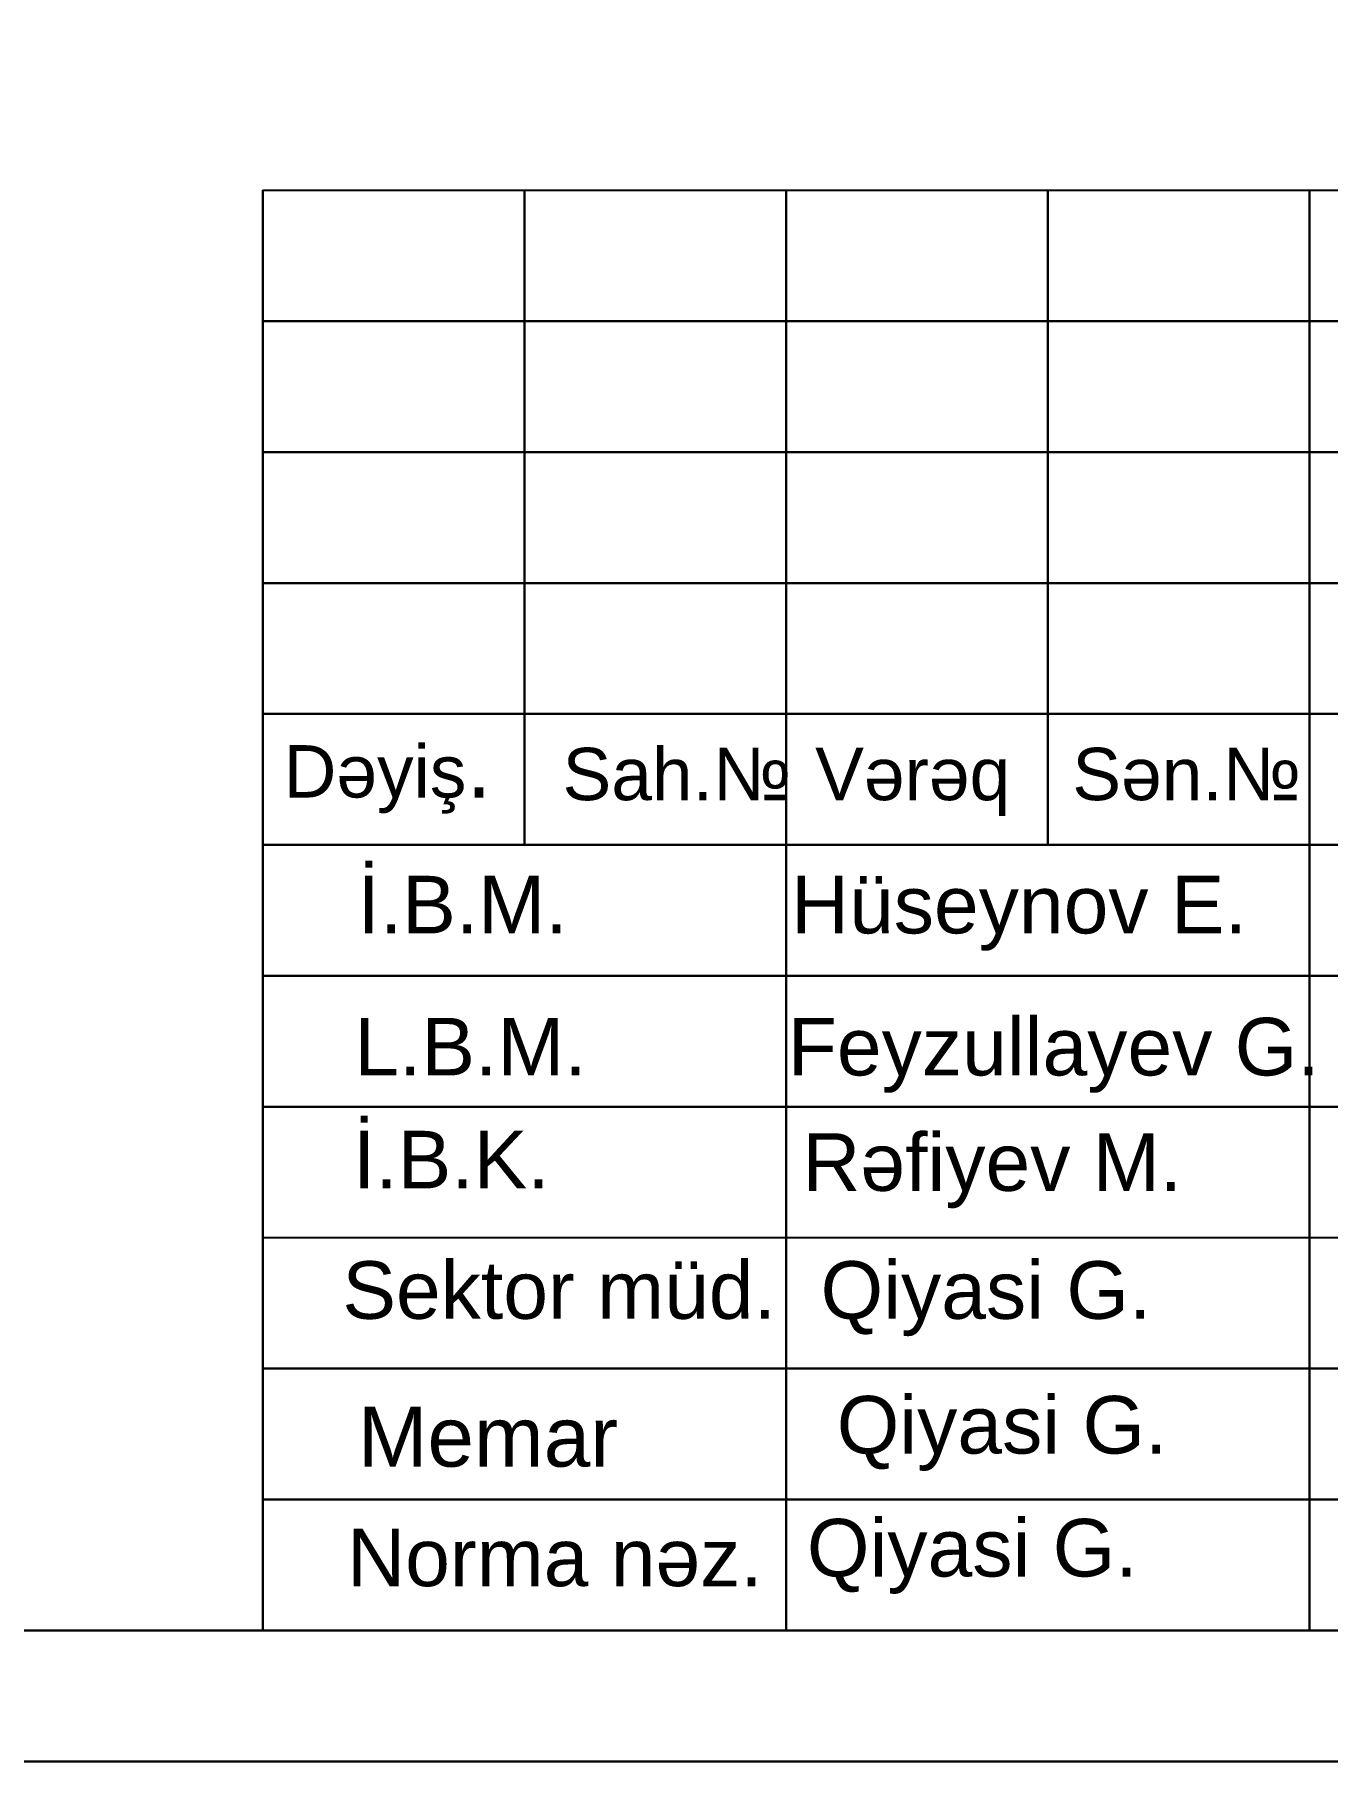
# Model space of a CAD drawing. Header units: millimetres. Extents: x 120281 to 1416367021, y -641565767 to 918373.
# Drawn here: x 1015556 to 1020500, y 868532 to 875132 of the extents above; entities that cross this region are included whole.
import ezdxf

# ---------------------------------------------------------------- set-up
doc = ezdxf.new("R2010")
doc.units = ezdxf.units.MM
for name, color, linetype, lineweight in [('перегородка', 130, 'Continuous', 20), ('размер', 90, 'Continuous', 40), ('размер 1', 6, 'Continuous', 15), ('размер2', 210, 'Continuous', 15)]:
    doc.layers.add(name, color=color, linetype=linetype, lineweight=lineweight)
doc.styles.add('ARIAL', font='arial.ttf')
doc.styles.add('Times New  Roman', font='times.ttf')

msp = doc.modelspace()

# ---------------------------------------------------------------- linework, layer by layer
at = {"layer": 'размер', "color": 0, "lineweight": 30}
for p, q in [((1016428.25327, 874536.99421, 0), (1034928.25816, 874536.36921, 0)), ((1016428.25327, 869033.23492, 0), (1016428.25327, 874536.99421, 0)), ((1017428.93678, 872035.28544, 0), (1017428.93678, 874536.99421, 0)), ((1018429.62029, 869033.23492, 0), (1018429.62029, 874536.99421, 0)), ((1019430.30379, 872035.28544, 0), (1019430.30379, 874536.99421, 0)), ((1020430.9873, 869033.23492, 0), (1020430.9873, 874536.99421, 0)), ((1016428.25327, 874036.65246, 0), (1022932.69607, 874036.65246, 0)), ((1016428.25327, 873536.3107, 0), (1034928.25816, 873535.6857, 0)), ((1016428.25327, 873035.96895, 0), (1022932.69607, 873035.96895, 0)), ((1016428.25327, 872535.6272, 0), (1022932.69607, 872535.6272, 0)), ((1016428.25327, 872035.28544, 0), (1034928.25816, 872034.66044, 0)), ((1016428.25327, 871534.94369, 0), (1022932.69607, 871534.94369, 0)), ((1016428.25327, 871034.60193, 0), (1022932.69607, 871034.60193, 0)), ((1016428.25327, 870534.26018, 0), (1034928.25816, 870533.63518, 0)), ((1016428.25327, 870033.91843, 0), (1022932.69607, 870033.91843, 0)), ((1016428.25327, 869533.57667, 0), (1022932.69607, 869533.57667, 0))]:
    msp.add_line(p, q, dxfattribs=at)
at = {"layer": 'размер 1', "color": 0, "lineweight": 30, "elevation": 0}
for points in [[(993399.8926, 898252.56834), (1035428.59991, 898252.56834), (1035428.59991, 868532.26817), (993399.8926, 868532.26817)], [(995401.25962, 897752.22658), (1034928.25816, 897752.22658), (1034928.25816, 869032.60992), (995401.25962, 869032.60992)]]:
    msp.add_lwpolyline(points, close=True, dxfattribs=at)

# ---------------------------------------------------------------- texts
at = {"layer": 'перегородка', "color": 0, "lineweight": 30, "attachment_point": 1, "style": 'ARIAL'}
for s, insert, char_height in [('\\H0.8x;Dəyiş\\H1.25x;.', (1016508.12149, 872466.50042, 0), 250.1708769), ('\\H0.8x;Sah.№', (1017574.58718, 872406.34019, 0), 250.1708769), ('\\H0.8x;Sən.№', (1019524.03219, 872406.34019, 0), 250.1708769), ('\\H0.8x;Vərəq', (1018540.69767, 872406.34019, 0), 250.1708769), ('{  İ}.{B.M.          Hüseynov E.}', (1016620.00974, 871917.17141, 0), 220.1503716), ('  L.B.M.         Feyzullayev G.', (1016607.71801, 871374.25864, 0), 220.1503716), ('İ.B.K.', (1016773.39254, 870942.59484, 0), 220.150372), ('Rəfiyev M.', (1018491.50226, 870933.05278, 0), 220.150372), (' Sektor müd.  Qiyasi G.', (1016647.40911, 870444.11445, 0), 220.1503716), ('Qiyasi G.', (1018623.29513, 869929.19064), 220.150372), ('Qiyasi G.', (1018509.2117, 869459.21356, 0), 220.150372), ('N{\\fArial|b0|i0|c238|p34;orma nəz.}', (1016750.94885, 869422.30691, 0), 220.1503716)]:
    msp.add_mtext(s, dxfattribs=dict(at, insert=insert, char_height=char_height))
at = {"layer": 'размер2', "color": 0, "lineweight": 30, "insert": (1017202.94333, 869771.86005), "char_height": 229.0048073, "attachment_point": 5, "style": 'Times New  Roman'}
msp.add_mtext_dynamic_manual_height_columns('{\\fTimes New Roman|b0|i0|c238|p18;  \\fArial|b0|i0|c0|p34;Memar}', width=1828.3507812, gutter_width=1, heights=[396.27421], dxfattribs=at)

doc.saveas('drawing.dxf')
